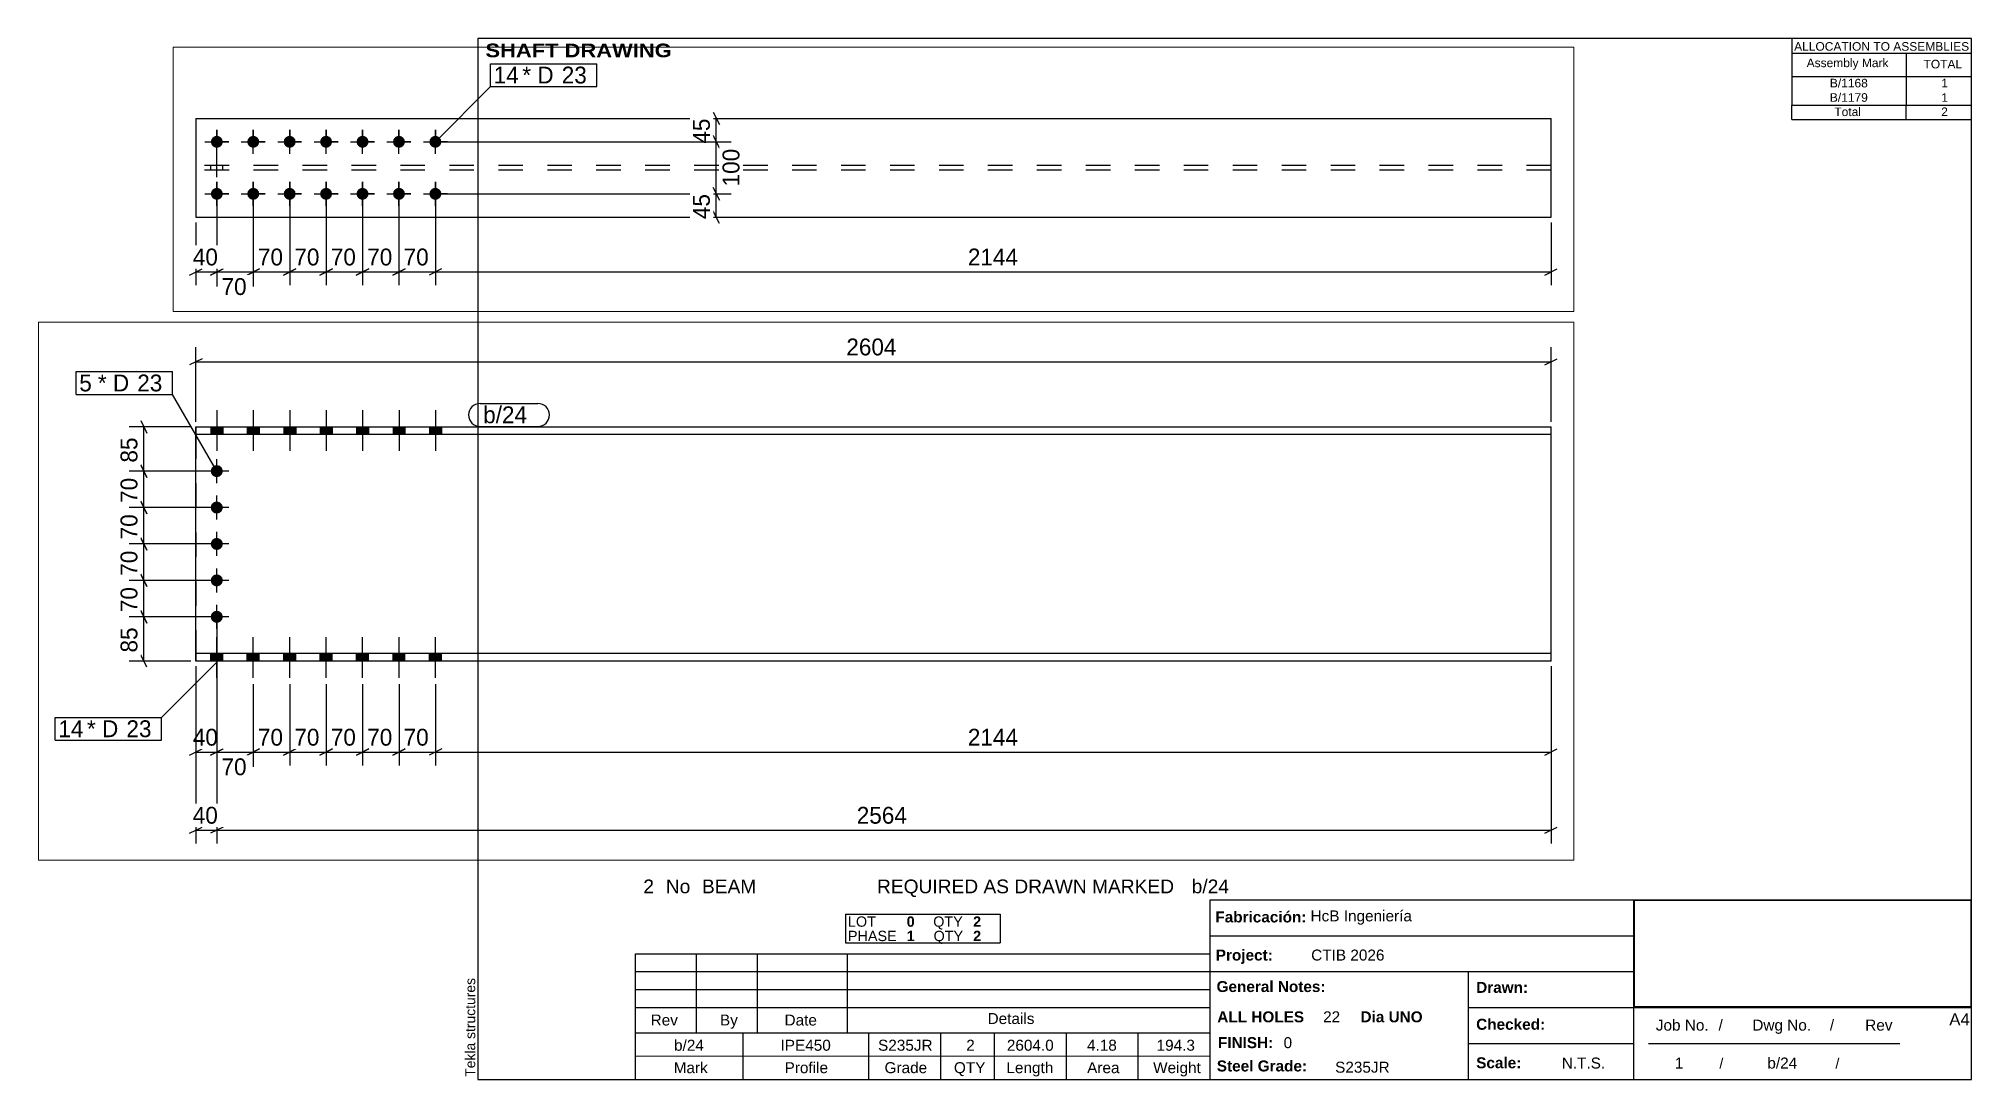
# Paper-space layout 'Layout1' of a CAD drawing. Header units: millimetres. Extents: x -79 to 292, y 5 to 205.
# The model-space entities are those that its viewports show. They can reach past a viewport. Long polylines and large blocks are cut down to what shows.
import ezdxf

# ---------------------------------------------------------------- set-up
doc = ezdxf.new("R2010")
doc.units = ezdxf.units.MM
doc.linetypes.add('DXK_LINE_DOT2', pattern=[3.9198, 1.9599, -1.9599])
doc.linetypes.add('DXK_LINE_DOT4', pattern=[0.9408, 0.4704, -0.4704])
doc.layers.add('Viewport layer', color=7, linetype='Continuous', plot=False)
doc.styles.add('Arial', font='ARIAL.TTF', dxfattribs={"height": 0.2})
doc.styles.add('Arial Black', font='ARIBLK.TTF', dxfattribs={"height": 0.2})
doc.styles.add('Arial Bold', font='ARIALBD.TTF', dxfattribs={"height": 0.2})
doc.styles.add('Comic Sans MS', font='COMIC.TTF', dxfattribs={"height": 0.2})

msp = doc.modelspace()

# ---------------------------------------------------------------- hatches: boundary and pattern name
at = {"linetype": 'Continuous'}
for points in [[(8046, 832.6), (8023, 832.6), (8023, 818), (8046, 818)], [(8046, 832.6), (8023, 832.6), (8023, 818), (8046, 818)], [(8116, 832.6), (8093, 832.6), (8093, 818), (8116, 818)], [(8116, 832.6), (8093, 832.6), (8093, 818), (8116, 818)], [(8186, 832.6), (8163, 832.6), (8163, 818), (8186, 818)], [(8186, 832.6), (8163, 832.6), (8163, 818), (8186, 818)], [(8256, 832.6), (8233, 832.6), (8233, 818), (8256, 818)], [(8256, 832.6), (8233, 832.6), (8233, 818), (8256, 818)], [(8326, 832.6), (8303, 832.6), (8303, 818), (8326, 818)], [(8326, 832.6), (8303, 832.6), (8303, 818), (8326, 818)], [(8396, 832.6), (8373, 832.6), (8373, 818), (8396, 818)], [(8396, 832.6), (8373, 832.6), (8373, 818), (8396, 818)], [(8466, 832.6), (8443, 832.6), (8443, 818), (8466, 818)], [(8466, 832.6), (8443, 832.6), (8443, 818), (8466, 818)], [(8045.8, 747.6), (8045.5, 745.2), (8044.8, 742.9), (8043.6, 740.8), (8042, 739.1), (8040, 737.6), (8037.8, 736.7), (8035.5, 736.2), (8033.1, 736.2), (8030.7, 736.7), (8028.5, 737.6), (8026.6, 739.1), (8025, 740.8), (8023.8, 742.9), (8023, 745.2), (8022.8, 747.6), (8023, 750), (8023.8, 752.3), (8025, 754.4), (8026.6, 756.1), (8028.5, 757.6), (8030.7, 758.5), (8033.1, 759), (8035.5, 759), (8037.8, 758.5), (8040, 757.6), (8042, 756.1), (8043.6, 754.4), (8044.8, 752.3), (8045.5, 750)], [(8045.8, 677.6), (8045.5, 675.2), (8044.8, 672.9), (8043.6, 670.8), (8042, 669.1), (8040, 667.6), (8037.8, 666.7), (8035.5, 666.2), (8033.1, 666.2), (8030.7, 666.7), (8028.5, 667.6), (8026.6, 669.1), (8025, 670.8), (8023.8, 672.9), (8023, 675.2), (8022.8, 677.6), (8023, 680), (8023.8, 682.3), (8025, 684.4), (8026.6, 686.1), (8028.5, 687.6), (8030.7, 688.5), (8033.1, 689), (8035.5, 689), (8037.8, 688.5), (8040, 687.6), (8042, 686.1), (8043.6, 684.4), (8044.8, 682.3), (8045.5, 680)], [(8045.8, 607.6), (8045.5, 605.2), (8044.8, 602.9), (8043.6, 600.8), (8042, 599.1), (8040, 597.6), (8037.8, 596.7), (8035.5, 596.2), (8033.1, 596.2), (8030.7, 596.7), (8028.5, 597.6), (8026.6, 599.1), (8025, 600.8), (8023.8, 602.9), (8023, 605.2), (8022.8, 607.6), (8023, 610), (8023.8, 612.3), (8025, 614.4), (8026.6, 616.1), (8028.5, 617.6), (8030.7, 618.5), (8033.1, 619), (8035.5, 619), (8037.8, 618.5), (8040, 617.6), (8042, 616.1), (8043.6, 614.4), (8044.8, 612.3), (8045.5, 610)], [(8045.8, 537.6), (8045.5, 535.2), (8044.8, 532.9), (8043.6, 530.8), (8042, 529.1), (8040, 527.6), (8037.8, 526.7), (8035.5, 526.2), (8033.1, 526.2), (8030.7, 526.7), (8028.5, 527.6), (8026.6, 529.1), (8025, 530.8), (8023.8, 532.9), (8023, 535.2), (8022.8, 537.6), (8023, 540), (8023.8, 542.3), (8025, 544.4), (8026.6, 546.1), (8028.5, 547.6), (8030.7, 548.5), (8033.1, 549), (8035.5, 549), (8037.8, 548.5), (8040, 547.6), (8042, 546.1), (8043.6, 544.4), (8044.8, 542.3), (8045.5, 540)], [(8045.8, 467.6), (8045.5, 465.2), (8044.8, 462.9), (8043.6, 460.8), (8042, 459.1), (8040, 457.6), (8037.8, 456.7), (8035.5, 456.2), (8033.1, 456.2), (8030.7, 456.7), (8028.5, 457.6), (8026.6, 459.1), (8025, 460.8), (8023.8, 462.9), (8023, 465.2), (8022.8, 467.6), (8023, 470), (8023.8, 472.3), (8025, 474.4), (8026.6, 476.1), (8028.5, 477.6), (8030.7, 478.5), (8033.1, 479), (8035.5, 479), (8037.8, 478.5), (8040, 477.6), (8042, 476.1), (8043.6, 474.4), (8044.8, 472.3), (8045.5, 470)], [(8046, 397.2), (8023, 397.2), (8023, 382.6), (8046, 382.6)], [(8046, 397.2), (8023, 397.2), (8023, 382.6), (8046, 382.6)], [(8116, 397.2), (8093, 397.2), (8093, 382.6), (8116, 382.6)], [(8116, 397.2), (8093, 397.2), (8093, 382.6), (8116, 382.6)], [(8186, 397.2), (8163, 397.2), (8163, 382.6), (8186, 382.6)], [(8186, 397.2), (8163, 397.2), (8163, 382.6), (8186, 382.6)], [(8256, 397.2), (8233, 397.2), (8233, 382.6), (8256, 382.6)], [(8256, 397.2), (8233, 397.2), (8233, 382.6), (8256, 382.6)], [(8326, 397.2), (8303, 397.2), (8303, 382.6), (8326, 382.6)], [(8326, 397.2), (8303, 397.2), (8303, 382.6), (8326, 382.6)], [(8396, 397.2), (8373, 397.2), (8373, 382.6), (8396, 382.6)], [(8396, 397.2), (8373, 397.2), (8373, 382.6), (8396, 382.6)], [(8466, 397.2), (8443, 397.2), (8443, 382.6), (8466, 382.6)], [(8466, 397.2), (8443, 397.2), (8443, 382.6), (8466, 382.6)], [(84.2, 337.9, -1), (84.2, 314.9, -1)], [(154.2, 337.9, -1), (154.2, 314.9, -1)], [(224.2, 337.9, -1), (224.2, 314.9, -1)], [(294.2, 337.9, -1), (294.2, 314.9, -1)], [(364.2, 337.9, -1), (364.2, 314.9, -1)], [(434.2, 337.9, -1), (434.2, 314.9, -1)], [(504.2, 337.9, -1), (504.2, 314.9, -1)], [(84.2, 237.9, -1), (84.2, 214.9, -1)], [(154.2, 237.9, -1), (154.2, 214.9, -1)], [(224.2, 237.9, -1), (224.2, 214.9, -1)], [(294.2, 237.9, -1), (294.2, 214.9, -1)], [(364.2, 237.9, -1), (364.2, 214.9, -1)], [(434.2, 237.9, -1), (434.2, 214.9, -1)], [(504.2, 237.9, -1), (504.2, 214.9, -1)]]:
    msp.add_hatch(color=3, dxfattribs=at).paths.add_polyline_path(points)

# ---------------------------------------------------------------- linework, layer by layer
at = {"color": 8, "linetype": 'Continuous'}
for p, q in [((7994.2, 842.6), (7994.2, 986)), ((10598.2, 842.6), (10598.2, 986)), ((8006.2, 963.6), (7982.2, 951.6)), ((7994.2, 957.6), (10598.2, 957.6)), ((10586.2, 951.6), (10610.2, 963.6)), ((7984.2, 832.6), (7865.8, 832.6)), ((7888.2, 844.6), (7900.2, 820.6)), ((7894.2, 747.6), (7894.2, 832.6)), ((8024.3, 747.6), (7865.8, 747.6)), ((7900.2, 735.6), (7888.2, 759.6)), ((8024.3, 677.6), (7865.8, 677.6)), ((7900.2, 665.6), (7888.2, 689.6)), ((8024.3, 607.6), (7865.8, 607.6)), ((7900.2, 595.6), (7888.2, 619.6)), ((8024.3, 537.6), (7865.8, 537.6)), ((7900.2, 525.6), (7888.2, 549.6)), ((8024.3, 467.6), (7865.8, 467.6)), ((7900.2, 455.6), (7888.2, 479.6)), ((514.2, 371.4), (1069.6, 371.4)), ((1038, 383.4), (1050, 359.4)), ((1044, 326.4), (1044, 371.4)), ((7984.2, 382.6), (7865.8, 382.6)), ((7900.2, 370.6), (7888.2, 394.6)), ((7994.2, 372.6), (7994.2, 182)), ((10598.2, 372.6), (10598.2, 182)), ((10598.2, 372.6), (10598.2, 32)), ((1050, 314.4), (1038, 338.4)), ((8034.5, 337.9), (8034.5, 182)), ((8104.5, 337.9), (8104.5, 182)), ((8174.5, 337.9), (8174.5, 182)), ((8244.5, 337.9), (8244.5, 182)), ((8314.5, 337.9), (8314.5, 182)), ((8384.5, 337.9), (8384.5, 182)), ((8454.5, 337.9), (8454.5, 182)), ((8454.5, 337.9), (8454.5, 182)), ((514.2, 326.4), (1069.6, 326.4)), ((514.2, 226.4), (1072.4, 226.4)), ((1050, 214.4), (1038, 238.4)), ((84.2, 216.4), (84.2, 48)), ((154.2, 216.4), (154.2, 50.8)), ((224.2, 216.4), (224.2, 50.8)), ((294.2, 216.4), (294.2, 50.8)), ((364.2, 216.4), (364.2, 50.8)), ((434.2, 216.4), (434.2, 50.8)), ((504.2, 216.4), (504.2, 50.8)), ((504.2, 216.4), (504.2, 50.8)), ((1050, 169.4), (1038, 193.4)), ((7982.2, 201.6), (8006.2, 213.6)), ((7994.2, 207.6), (8034.5, 207.6)), ((8046.5, 213.6), (8022.5, 201.6)), ((8092.5, 201.6), (8116.5, 213.6)), ((8104.5, 207.6), (8174.5, 207.6)), ((8186.5, 213.6), (8162.5, 201.6)), ((8232.5, 201.6), (8256.5, 213.6)), ((8302.5, 201.6), (8326.5, 213.6)), ((8372.5, 201.6), (8396.5, 213.6)), ((8384.5, 207.6), (8454.5, 207.6)), ((8466.5, 213.6), (8442.5, 201.6)), ((8466.5, 213.6), (8442.5, 201.6)), ((8454.5, 207.6), (10598.2, 207.6)), ((10586.2, 201.6), (10610.2, 213.6)), ((44, 171.4), (44, 50.8)), ((514.2, 181.4), (1069.6, 181.4)), ((2648, 171.4), (2648, 50.8)), ((32, 70.4), (56, 82.4)), ((72.2, 70.4), (96.2, 82.4)), ((142.2, 70.4), (166.2, 82.4)), ((212.2, 70.4), (236.2, 82.4)), ((282.2, 70.4), (306.2, 82.4)), ((352.2, 70.4), (376.2, 82.4)), ((422.2, 70.4), (446.2, 82.4)), ((434.2, 76.4), (504.2, 76.4)), ((516.2, 82.4), (492.2, 70.4)), ((516.2, 82.4), (492.2, 70.4)), ((504.2, 76.4), (2648, 76.4)), ((2636, 70.4), (2660, 82.4)), ((7982.2, 51.6), (8006.2, 63.6)), ((7994.2, 57.6), (8034.3, 57.6)), ((8046.3, 63.6), (8022.3, 51.6)), ((8046.3, 63.6), (8022.3, 51.6)), ((8034.3, 57.6), (10598.2, 57.6)), ((10586.2, 51.6), (10610.2, 63.6))]:
    msp.add_line(p, q, dxfattribs=at)
at = {"color": 3, "linetype": 'Continuous'}
for p, q in [((8034.5, 864.8), (8034.5, 786.6)), ((8034.5, 864.8), (8034.5, 786.6)), ((8104.5, 864.8), (8104.5, 786.6)), ((8104.5, 864.8), (8104.5, 786.6)), ((8174.5, 864.8), (8174.5, 786.6)), ((8174.5, 864.8), (8174.5, 786.6)), ((8244.5, 864.8), (8244.5, 786.6)), ((8244.5, 864.8), (8244.5, 786.6)), ((8314.5, 864.8), (8314.5, 786.6)), ((8314.5, 864.8), (8314.5, 786.6)), ((8384.5, 864.8), (8384.5, 786.6)), ((8384.5, 864.8), (8384.5, 786.6)), ((8454.5, 864.8), (8454.5, 786.6)), ((8454.5, 864.8), (8454.5, 786.6)), ((8023, 832.6), (8023, 818)), ((8023, 832.6), (8023, 818)), ((8046, 832.6), (8046, 818)), ((8046, 832.6), (8046, 818)), ((8093, 832.6), (8093, 818)), ((8093, 832.6), (8093, 818)), ((8116, 832.6), (8116, 818)), ((8116, 832.6), (8116, 818)), ((8163, 832.6), (8163, 818)), ((8163, 832.6), (8163, 818)), ((8186, 832.6), (8186, 818)), ((8186, 832.6), (8186, 818)), ((8233, 832.6), (8233, 818)), ((8233, 832.6), (8233, 818)), ((8256, 832.6), (8256, 818)), ((8256, 832.6), (8256, 818)), ((8303, 832.6), (8303, 818)), ((8303, 832.6), (8303, 818)), ((8326, 832.6), (8326, 818)), ((8326, 832.6), (8326, 818)), ((8373, 832.6), (8373, 818)), ((8373, 832.6), (8373, 818)), ((8396, 832.6), (8396, 818)), ((8396, 832.6), (8396, 818)), ((8443, 832.6), (8443, 818)), ((8443, 832.6), (8443, 818)), ((8466, 832.6), (8466, 818)), ((8466, 832.6), (8466, 818)), ((8057.3, 747.6), (8011.3, 747.6)), ((8034.3, 724.6), (8034.3, 770.6)), ((8057.3, 677.6), (8011.3, 677.6)), ((8034.3, 654.6), (8034.3, 700.6)), ((8057.3, 607.6), (8011.3, 607.6)), ((8034.3, 584.6), (8034.3, 630.6)), ((8034.3, 514.6), (8034.3, 560.6)), ((8057.3, 537.6), (8011.3, 537.6)), ((8034.3, 444.6), (8034.3, 490.6)), ((8057.3, 467.6), (8011.3, 467.6)), ((8034.5, 350.4), (8034.5, 428.6)), ((8034.5, 350.4), (8034.5, 428.6)), ((8104.5, 350.4), (8104.5, 428.6)), ((8104.5, 350.4), (8104.5, 428.6)), ((8174.5, 350.4), (8174.5, 428.6)), ((8174.5, 350.4), (8174.5, 428.6)), ((8244.5, 350.4), (8244.5, 428.6)), ((8244.5, 350.4), (8244.5, 428.6)), ((8314.5, 350.4), (8314.5, 428.6)), ((8314.5, 350.4), (8314.5, 428.6)), ((8384.5, 350.4), (8384.5, 428.6)), ((8384.5, 350.4), (8384.5, 428.6)), ((8454.5, 350.4), (8454.5, 428.6)), ((8454.5, 350.4), (8454.5, 428.6)), ((8023, 382.6), (8023, 397.2)), ((8023, 382.6), (8023, 397.2)), ((8046, 382.6), (8046, 397.2)), ((8046, 382.6), (8046, 397.2)), ((8093, 382.6), (8093, 397.2)), ((8093, 382.6), (8093, 397.2)), ((8116, 382.6), (8116, 397.2)), ((8116, 382.6), (8116, 397.2)), ((8163, 382.6), (8163, 397.2)), ((8163, 382.6), (8163, 397.2)), ((8186, 382.6), (8186, 397.2)), ((8186, 382.6), (8186, 397.2)), ((8233, 382.6), (8233, 397.2)), ((8233, 382.6), (8233, 397.2)), ((8256, 382.6), (8256, 397.2)), ((8256, 382.6), (8256, 397.2)), ((8303, 382.6), (8303, 397.2)), ((8303, 382.6), (8303, 397.2)), ((8326, 382.6), (8326, 397.2)), ((8326, 382.6), (8326, 397.2)), ((8373, 382.6), (8373, 397.2)), ((8373, 382.6), (8373, 397.2)), ((8396, 382.6), (8396, 397.2)), ((8396, 382.6), (8396, 397.2)), ((8443, 382.6), (8443, 397.2)), ((8443, 382.6), (8443, 397.2)), ((8466, 382.6), (8466, 397.2)), ((8466, 382.6), (8466, 397.2)), ((84.2, 303.4), (84.2, 349.4)), ((84.2, 349.4), (84.2, 334.1)), ((154.2, 303.4), (154.2, 349.4)), ((154.2, 349.4), (154.2, 334.1)), ((224.2, 303.4), (224.2, 349.4)), ((224.2, 349.4), (224.2, 334.1)), ((294.2, 303.4), (294.2, 349.4)), ((294.2, 349.4), (294.2, 334.1)), ((364.2, 303.4), (364.2, 349.4)), ((364.2, 349.4), (364.2, 334.1)), ((434.2, 303.4), (434.2, 349.4)), ((434.2, 349.4), (434.2, 334.1)), ((504.2, 303.4), (504.2, 349.4)), ((504.2, 349.4), (504.2, 334.1)), ((61.2, 326.4), (107.2, 326.4)), ((61.2, 326.4), (76.6, 326.4)), ((84.2, 303.4), (84.2, 318.7)), ((107.2, 326.4), (91.9, 326.4)), ((131.2, 326.4), (177.2, 326.4)), ((131.2, 326.4), (146.6, 326.4)), ((154.2, 303.4), (154.2, 318.7)), ((177.2, 326.4), (161.9, 326.4)), ((201.2, 326.4), (247.2, 326.4)), ((201.2, 326.4), (216.6, 326.4)), ((224.2, 303.4), (224.2, 318.7)), ((247.2, 326.4), (231.9, 326.4)), ((271.2, 326.4), (317.2, 326.4)), ((271.2, 326.4), (286.6, 326.4)), ((294.2, 303.4), (294.2, 318.7)), ((317.2, 326.4), (301.9, 326.4)), ((341.2, 326.4), (387.2, 326.4)), ((341.2, 326.4), (356.6, 326.4)), ((364.2, 303.4), (364.2, 318.7)), ((387.2, 326.4), (371.9, 326.4)), ((411.2, 326.4), (457.2, 326.4)), ((411.2, 326.4), (426.6, 326.4)), ((434.2, 303.4), (434.2, 318.7)), ((457.2, 326.4), (441.9, 326.4)), ((481.2, 326.4), (527.2, 326.4)), ((481.2, 326.4), (496.6, 326.4)), ((504.2, 303.4), (504.2, 318.7)), ((527.2, 326.4), (511.9, 326.4)), ((61.2, 226.4), (107.2, 226.4)), ((61.2, 226.4), (76.6, 226.4)), ((84.2, 203.4), (84.2, 249.4)), ((84.2, 249.4), (84.2, 234.1)), ((107.2, 226.4), (91.9, 226.4)), ((131.2, 226.4), (177.2, 226.4)), ((131.2, 226.4), (146.6, 226.4)), ((154.2, 203.4), (154.2, 249.4)), ((154.2, 249.4), (154.2, 234.1)), ((177.2, 226.4), (161.9, 226.4)), ((201.2, 226.4), (247.2, 226.4)), ((201.2, 226.4), (216.6, 226.4)), ((224.2, 203.4), (224.2, 249.4)), ((224.2, 249.4), (224.2, 234.1)), ((247.2, 226.4), (231.9, 226.4)), ((271.2, 226.4), (317.2, 226.4)), ((271.2, 226.4), (286.6, 226.4)), ((294.2, 203.4), (294.2, 249.4)), ((294.2, 249.4), (294.2, 234.1)), ((317.2, 226.4), (301.9, 226.4)), ((341.2, 226.4), (387.2, 226.4)), ((341.2, 226.4), (356.6, 226.4)), ((364.2, 203.4), (364.2, 249.4)), ((364.2, 249.4), (364.2, 234.1)), ((387.2, 226.4), (371.9, 226.4)), ((411.2, 226.4), (457.2, 226.4)), ((411.2, 226.4), (426.6, 226.4)), ((434.2, 203.4), (434.2, 249.4)), ((434.2, 249.4), (434.2, 234.1)), ((457.2, 226.4), (441.9, 226.4)), ((481.2, 226.4), (527.2, 226.4)), ((481.2, 226.4), (496.6, 226.4)), ((504.2, 203.4), (504.2, 249.4)), ((504.2, 249.4), (504.2, 234.1)), ((527.2, 226.4), (511.9, 226.4)), ((84.2, 203.4), (84.2, 218.7)), ((154.2, 203.4), (154.2, 218.7)), ((224.2, 203.4), (224.2, 218.7)), ((294.2, 203.4), (294.2, 218.7)), ((364.2, 203.4), (364.2, 218.7)), ((434.2, 203.4), (434.2, 218.7)), ((504.2, 203.4), (504.2, 218.7))]:
    msp.add_line(p, q, dxfattribs=at)
at = {"color": 7, "linetype": 'Continuous'}
for p, q in [((7994.2, 818), (7994.2, 832.6)), ((7994.2, 832.6), (10598.2, 832.6)), ((10598.2, 818), (7994.2, 818)), ((7994.3, 397.2), (7994.3, 818)), ((10598.2, 382.6), (10598.2, 832.6)), ((44.1, 371.4), (44, 181.4)), ((44.1, 371.4), (2648, 371.4)), ((2648, 181.4), (2648, 371.4)), ((7994.2, 382.6), (7994.2, 397.2)), ((10598.2, 397.2), (7994.2, 397.2)), ((10598.2, 382.6), (7994.2, 382.6)), ((44, 181.4), (2648, 181.4))]:
    msp.add_line(p, q, dxfattribs=at)
at = {"color": 7, "linetype": 'DXK_LINE_DOT4'}
for p, q in [((7994.2, 832.6), (7994.3, 832.6)), ((7994.3, 818), (7994.2, 818)), ((7994.3, 832.6), (7994.3, 818)), ((7994.3, 818), (7994.3, 818)), ((7994.3, 818), (7994.3, 397.2)), ((7994.2, 397.2), (7994.3, 397.2)), ((7994.3, 382.6), (7994.2, 382.6)), ((7994.3, 397.2), (7994.3, 397.2)), ((7994.3, 397.2), (7994.3, 382.6)), ((2648, 281.1), (44, 281.1)), ((2648, 271.7), (44, 271.7))]:
    msp.add_line(p, q, dxfattribs=at)
at = {"color": 3, "linetype": 'DXK_LINE_DOT2'}
for p, q in [((84, 258.5), (84.1, 321.7)), ((84, 258.5), (84.1, 321.7)), ((84, 258.5), (84.1, 321.7)), ((84, 258.5), (84.1, 321.7)), ((84, 258.5), (84.1, 321.7)), ((72.5, 271.7), (72.5, 281.1)), ((72.5, 271.7), (72.5, 281.1)), ((72.5, 271.7), (72.5, 281.1)), ((72.5, 271.7), (72.5, 281.1)), ((72.5, 271.7), (72.5, 281.1)), ((95.5, 271.7), (95.5, 281.1)), ((95.5, 271.7), (95.5, 281.1)), ((95.5, 271.7), (95.5, 281.1)), ((95.5, 271.7), (95.5, 281.1)), ((95.5, 271.7), (95.5, 281.1))]:
    msp.add_line(p, q, dxfattribs=at)

# ---------------------------------------------------------------- wipeouts: each hides what was drawn before it
at = {"color": 0}
for points in [[(7796.2, 900.8), (7796.2, 932.8), (7770.1, 932.8), (7770.1, 900.8)], [(661.6, 438.5), (661.6, 470.5), (616.3, 470.5), (616.3, 438.5)], [(7775.3, 236.3), (7775.3, 268.3), (7730, 268.3), (7730, 236.3)]]:
    msp.add_wipeout(points, dxfattribs=at)

# ---------------------------------------------------------------- next in the draw order: wipeouts: each hides what was drawn before it
for points in [[(9354.8, 963.6), (9354.8, 1008.4), (9237.7, 1008.4), (9237.7, 963.6)], [(7796.2, 900.8), (7796.2, 932.8), (7770.1, 932.8), (7770.1, 900.8)], [(8645.5, 839.6), (8645.5, 871.6), (8546.2, 871.6), (8546.2, 839.6)], [(7888.2, 822.6), (7843.4, 822.6), (7843.4, 757.6), (7888.2, 757.6)], [(661.6, 438.5), (661.6, 470.5), (616.3, 470.5), (616.3, 438.5)], [(1038, 381.4), (993.2, 381.4), (993.2, 316.4), (1038, 316.4)], [(7775.3, 236.3), (7775.3, 268.3), (7730, 268.3), (7730, 236.3)], [(8046.8, 213.6), (8046.8, 258.4), (7981.9, 258.4), (7981.9, 213.6)], [(8171.9, 213.6), (8171.9, 258.4), (8107, 258.4), (8107, 213.6)], [(8451.9, 213.6), (8451.9, 258.4), (8387, 258.4), (8387, 213.6)], [(9581.4, 213.6), (9581.4, 258.4), (9471.2, 258.4), (9471.2, 213.6)], [(501.7, 82.4), (501.7, 127.2), (436.8, 127.2), (436.8, 82.4)], [(1631.2, 82.4), (1631.2, 127.2), (1521, 127.2), (1521, 82.4)], [(9374.8, 63.6), (9374.8, 108.4), (9257.7, 108.4), (9257.7, 63.6)]]:
    msp.add_wipeout(points, dxfattribs=at)

# ---------------------------------------------------------------- next in the draw order: linework, layer by layer
at = {"color": 7, "linetype": 'Continuous'}
for p, q in [((7764.1, 894.8), (7764.1, 938.8)), ((610.3, 432.5), (610.3, 476.5)), ((504.2, 326.4), (610.3, 432.5)), ((7724, 230.3), (7724, 274.3))]:
    msp.add_line(p, q, dxfattribs=at)
at = {"color": 8, "linetype": 'Continuous'}
for p, q in [((8024.3, 747.6), (7865.8, 747.6)), ((7888.2, 759.6), (7900.2, 735.6)), ((7894.2, 677.6), (7894.2, 747.6)), ((7994.2, 372.6), (7994.2, 32)), ((1038, 338.4), (1050, 314.4)), ((8034.5, 337.9), (8034.5, 179.2)), ((8104.5, 337.9), (8104.5, 179.2)), ((8174.5, 337.9), (8174.5, 182)), ((8384.5, 337.9), (8384.5, 182)), ((514.2, 326.4), (1072.4, 326.4)), ((1044, 226.4), (1044, 326.4)), ((434.2, 216.4), (434.2, 50.8)), ((8022.5, 201.6), (8046.5, 213.6)), ((8034.5, 207.6), (8104.5, 207.6)), ((8116.5, 213.6), (8092.5, 201.6)), ((8162.5, 201.6), (8186.5, 213.6)), ((8314.5, 207.6), (8384.5, 207.6)), ((8396.5, 213.6), (8372.5, 201.6)), ((364.2, 76.4), (434.2, 76.4)), ((446.2, 82.4), (422.2, 70.4))]:
    msp.add_line(p, q, dxfattribs=at)

# ---------------------------------------------------------------- next in the draw order: texts
at = {"color": 3, "style": 'Comic Sans MS'}
for s, p in [('2604', (9244.1, 970)), ('40', (7988.3, 220)), ('70', (8113.4, 220)), ('70', (8393.4, 220)), ('2144', (9477.6, 220)), ('70', (443.2, 88.8)), ('2144', (1527.4, 88.8)), ('2564', (9264.1, 70))]:
    msp.add_text(s, height=32.38, dxfattribs=at).set_placement(p)
for s, p in [('85', (7881.8, 764)), ('45', (1031.6, 322.8))]:
    msp.add_text(s, height=32.38, rotation=90.0002, dxfattribs=at).set_placement(p)

# ---------------------------------------------------------------- next in the draw order: wipeouts: each hides what was drawn before it
at = {"color": 0}
for points in [[(7871.9, 900.8), (7871.9, 932.8), (7805.8, 932.8), (7805.8, 900.8)], [(8645.5, 839.6), (8645.5, 871.6), (8546.2, 871.6), (8546.2, 839.6)], [(737.4, 438.5), (737.4, 470.5), (671.2, 470.5), (671.2, 438.5)], [(7851.1, 236.3), (7851.1, 268.3), (7784.9, 268.3), (7784.9, 236.3)]]:
    msp.add_wipeout(points, dxfattribs=at)

# ---------------------------------------------------------------- next in the draw order: linework, layer by layer
at = {"color": 7, "linetype": 'Continuous'}
for p, q in [((8540.2, 877.6), (8651.5, 877.6)), ((8540.2, 833.6), (8651.5, 833.6))]:
    msp.add_line(p, q, dxfattribs=at)
for centre, start, end in [((8540.2, 855.6), 90, 270), ((8651.5, 855.6), 270, 90)]:
    msp.add_arc(centre, 22, start, end, dxfattribs=at)

# ---------------------------------------------------------------- next in the draw order: texts
at = {"color": 3, "style": 'Comic Sans MS'}
msp.add_text('b/24', height=32.38, dxfattribs=at).set_placement((8546.2, 839.6))

# ---------------------------------------------------------------- next in the draw order: wipeouts: each hides what was drawn before it
at = {"color": 0}
for points in [[(7871.9, 900.8), (7871.9, 932.8), (7805.8, 932.8), (7805.8, 900.8)], [(7888.2, 745.1), (7843.4, 745.1), (7843.4, 680.1), (7888.2, 680.1)], [(737.4, 438.5), (737.4, 470.5), (671.2, 470.5), (671.2, 438.5)], [(1094.8, 318.5), (1050, 318.5), (1050, 234.3), (1094.8, 234.3)], [(7851.1, 236.3), (7851.1, 268.3), (7784.9, 268.3), (7784.9, 236.3)], [(8381.9, 213.6), (8381.9, 258.4), (8317, 258.4), (8317, 213.6)], [(8101.9, 156.8), (8101.9, 201.6), (8037, 201.6), (8037, 156.8)], [(431.7, 82.4), (431.7, 127.2), (366.8, 127.2), (366.8, 82.4)]]:
    msp.add_wipeout(points, dxfattribs=at)

# ---------------------------------------------------------------- next in the draw order: linework, layer by layer
at = {"color": 8, "linetype": 'Continuous'}
for p, q in [((8024.3, 677.6), (7865.8, 677.6)), ((7888.2, 689.6), (7900.2, 665.6)), ((7894.2, 607.6), (7894.2, 677.6)), ((8034.3, 457.6), (8034.3, 32)), ((8034.3, 457.6), (8034.3, 32)), ((8314.5, 337.9), (8314.5, 182)), ((514.2, 226.4), (1069.6, 226.4)), ((1038, 238.4), (1050, 214.4)), ((1044, 181.4), (1044, 226.4)), ((364.2, 216.4), (364.2, 50.8)), ((8244.5, 207.6), (8314.5, 207.6)), ((8326.5, 213.6), (8302.5, 201.6)), ((294.2, 76.4), (364.2, 76.4)), ((376.2, 82.4), (352.2, 70.4))]:
    msp.add_line(p, q, dxfattribs=at)

# ---------------------------------------------------------------- next in the draw order: texts
at = {"color": 3, "style": 'Comic Sans MS'}
for s, height, p in [('5', 32.4, (7770.1, 900.8)), ('14', 32.38, (616.3, 438.5)), ('14', 32.38, (7730, 236.3)), ('70', 32.38, (8323.4, 220)), ('70', 32.38, (8043.4, 163.2)), ('70', 32.38, (373.2, 88.8))]:
    msp.add_text(s, height=height, dxfattribs=at).set_placement(p)
for s, p in [('70', (7881.8, 686.5)), ('100', (1088.4, 240.7))]:
    msp.add_text(s, height=32.38, rotation=90.0002, dxfattribs=at).set_placement(p)

# ---------------------------------------------------------------- next in the draw order: wipeouts: each hides what was drawn before it
at = {"color": 0}
for points in [[(7933.7, 900.8), (7933.7, 932.8), (7881.5, 932.8), (7881.5, 900.8)], [(799.1, 438.5), (799.1, 470.5), (747, 470.5), (747, 438.5)], [(7912.8, 236.3), (7912.8, 268.3), (7860.7, 268.3), (7860.7, 236.3)]]:
    msp.add_wipeout(points, dxfattribs=at)

# ---------------------------------------------------------------- next in the draw order: wipeouts: each hides what was drawn before it
for points in [[(7933.7, 900.8), (7933.7, 932.8), (7881.5, 932.8), (7881.5, 900.8)], [(7888.2, 675.1), (7843.4, 675.1), (7843.4, 610.1), (7888.2, 610.1)], [(799.1, 438.5), (799.1, 470.5), (747, 470.5), (747, 438.5)], [(7912.8, 236.3), (7912.8, 268.3), (7860.7, 268.3), (7860.7, 236.3)], [(1038, 236.4), (993.2, 236.4), (993.2, 171.4), (1038, 171.4)], [(8311.9, 213.6), (8311.9, 258.4), (8247, 258.4), (8247, 213.6)], [(361.7, 82.4), (361.7, 127.2), (296.8, 127.2), (296.8, 82.4)], [(8046.7, 63.6), (8046.7, 108.4), (7981.8, 108.4), (7981.8, 63.6)]]:
    msp.add_wipeout(points, dxfattribs=at)

# ---------------------------------------------------------------- next in the draw order: linework, layer by layer
at = {"color": 7, "linetype": 'Continuous'}
for p, q in [((7764.1, 938.8), (7949.3, 938.8)), ((7949.3, 894.8), (7949.3, 938.8)), ((7764.1, 894.8), (7949.3, 894.8)), ((8034.3, 747.6), (7949.3, 894.8)), ((610.3, 476.5), (814.7, 476.5)), ((814.7, 432.5), (814.7, 476.5)), ((610.3, 432.5), (814.7, 432.5)), ((8034.5, 380.4), (7928.4, 274.3)), ((7724, 274.3), (7928.4, 274.3)), ((7928.4, 230.3), (7928.4, 274.3)), ((7724, 230.3), (7928.4, 230.3))]:
    msp.add_line(p, q, dxfattribs=at)
at = {"color": 8, "linetype": 'Continuous'}
for p, q in [((8024.3, 607.6), (7865.8, 607.6)), ((7888.2, 619.6), (7900.2, 595.6)), ((7894.2, 537.6), (7894.2, 607.6)), ((8244.5, 337.9), (8244.5, 182)), ((294.2, 216.4), (294.2, 50.8)), ((8174.5, 207.6), (8244.5, 207.6)), ((8256.5, 213.6), (8232.5, 201.6)), ((224.2, 76.4), (294.2, 76.4)), ((306.2, 82.4), (282.2, 70.4))]:
    msp.add_line(p, q, dxfattribs=at)

# ---------------------------------------------------------------- next in the draw order: texts
at = {"color": 3, "style": 'Comic Sans MS'}
for s, p in [('* D', (7805.8, 900.8)), ('23', (7881.5, 900.8)), ('* D', (671.2, 438.5)), ('23', (747, 438.5)), ('* D', (7784.9, 236.3)), ('23', (7860.7, 236.3)), ('70', (8253.4, 220)), ('70', (303.2, 88.8)), ('40', (7988.2, 70))]:
    msp.add_text(s, height=32.38, dxfattribs=at).set_placement(p)
for s, p in [('70', (7881.8, 616.5)), ('45', (1031.6, 177.8))]:
    msp.add_text(s, height=32.38, rotation=90.0002, dxfattribs=at).set_placement(p)

# ---------------------------------------------------------------- next in the draw order: wipeouts: each hides what was drawn before it
at = {"color": 0}
for points in [[(7888.2, 605.1), (7843.4, 605.1), (7843.4, 540.1), (7888.2, 540.1)], [(8241.9, 213.6), (8241.9, 258.4), (8177, 258.4), (8177, 213.6)], [(291.7, 82.4), (291.7, 127.2), (226.8, 127.2), (226.8, 82.4)]]:
    msp.add_wipeout(points, dxfattribs=at)

# ---------------------------------------------------------------- next in the draw order: linework, layer by layer
at = {"color": 8, "linetype": 'Continuous'}
for p, q in [((8024.3, 537.6), (7865.8, 537.6)), ((7888.2, 549.6), (7900.2, 525.6)), ((7894.2, 467.6), (7894.2, 537.6)), ((224.2, 216.4), (224.2, 50.8)), ((154.2, 76.4), (224.2, 76.4)), ((236.2, 82.4), (212.2, 70.4))]:
    msp.add_line(p, q, dxfattribs=at)

# ---------------------------------------------------------------- next in the draw order: texts
at = {"color": 3, "style": 'Comic Sans MS'}
msp.add_text('70', height=32.38, rotation=90.0002, dxfattribs=at).set_placement((7881.8, 546.5))
for p in [(8183.4, 220), (233.2, 88.8)]:
    msp.add_text('70', height=32.38, dxfattribs=at).set_placement(p)

# ---------------------------------------------------------------- next in the draw order: wipeouts: each hides what was drawn before it
at = {"color": 0}
for points in [[(7888.2, 535.1), (7843.4, 535.1), (7843.4, 470.1), (7888.2, 470.1)], [(221.7, 82.4), (221.7, 127.2), (156.8, 127.2), (156.8, 82.4)]]:
    msp.add_wipeout(points, dxfattribs=at)

# ---------------------------------------------------------------- next in the draw order: linework, layer by layer
at = {"color": 8, "linetype": 'Continuous'}
for p, q in [((8024.3, 467.6), (7865.8, 467.6)), ((7888.2, 479.6), (7900.2, 455.6)), ((7894.2, 382.6), (7894.2, 467.6)), ((154.2, 216.4), (154.2, 48)), ((84.2, 76.4), (154.2, 76.4)), ((166.2, 82.4), (142.2, 70.4))]:
    msp.add_line(p, q, dxfattribs=at)

# ---------------------------------------------------------------- next in the draw order: texts
at = {"color": 3, "style": 'Comic Sans MS'}
msp.add_text('70', height=32.38, rotation=90.0002, dxfattribs=at).set_placement((7881.8, 476.5))
msp.add_text('70', height=32.38, dxfattribs=at).set_placement((163.2, 88.8))

# ---------------------------------------------------------------- next in the draw order: wipeouts: each hides what was drawn before it
at = {"color": 0}
for points in [[(7888.2, 457.6), (7843.4, 457.6), (7843.4, 392.6), (7888.2, 392.6)], [(151.7, 25.6), (151.7, 70.4), (86.8, 70.4), (86.8, 25.6)]]:
    msp.add_wipeout(points, dxfattribs=at)

# ---------------------------------------------------------------- next in the draw order: linework, layer by layer
at = {"color": 8, "linetype": 'Continuous'}
for p, q in [((84.2, 216.4), (84.2, 50.8)), ((44, 76.4), (84.2, 76.4)), ((96.2, 82.4), (72.2, 70.4))]:
    msp.add_line(p, q, dxfattribs=at)

# ---------------------------------------------------------------- next in the draw order: texts
at = {"color": 3, "style": 'Comic Sans MS'}
msp.add_text('85', height=32.38, rotation=90.0002, dxfattribs=at).set_placement((7881.8, 399))
msp.add_text('70', height=32.38, dxfattribs=at).set_placement((93.2, 32))

# ---------------------------------------------------------------- next in the draw order: wipeouts: each hides what was drawn before it
at = {"color": 0}
msp.add_wipeout([(96.6, 82.4), (96.6, 127.2), (31.7, 127.2), (31.7, 82.4)], dxfattribs=at)

# ---------------------------------------------------------------- next in the draw order: texts
at = {"color": 3, "style": 'Comic Sans MS'}
msp.add_text('40', height=32.38, dxfattribs=at).set_placement((38.1, 88.8))

psp = doc.layouts.get("Layout1")

# ---------------------------------------------------------------- linework, layer by layer
at = {"color": 5, "linetype": 'Continuous'}
for p, q in [((292, 205), (5, 205)), ((5, 205), (5, 5)), ((292, 5), (292, 205)), ((5, 5), (292, 5))]:
    psp.add_line(p, q, dxfattribs=at)
at = {"color": 7, "linetype": 'Continuous'}
for p, q in [((257.51, 205), (257.51, 197.75)), ((257.57, 202.24), (292, 202.24)), ((279.49, 202.24), (279.49, 197.75)), ((257.51, 197.75), (257.51, 195)), ((257.57, 197.75), (292, 197.75)), ((279.49, 197.75), (279.49, 195)), ((257.51, 195), (257.51, 192.24)), ((279.49, 195), (279.49, 192.24)), ((257.51, 189.47), (257.51, 192.23)), ((257.51, 189.47), (292, 189.47)), ((257.54, 192.23), (292, 192.23)), ((279.49, 189.47), (279.49, 192.23)), ((145.72, 5), (145.72, 39.5)), ((145.75, 39.5), (292, 39.5)), ((227.14, 5), (227.14, 39.5)), ((75.68, 36.74), (105.35, 36.74)), ((75.68, 36.74), (75.68, 33.98)), ((75.68, 33.98), (75.68, 31.22)), ((105.35, 36.74), (105.35, 33.98)), ((105.35, 33.98), (105.35, 31.22)), ((75.68, 31.22), (105.35, 31.22)), ((145.72, 32.6), (227.14, 32.6)), ((35.31, 13.97), (35.31, 29.15)), ((35.31, 29.15), (145.71, 29.15)), ((47.04, 13.97), (47.04, 29.15)), ((58.77, 13.97), (58.77, 29.15)), ((76.02, 13.97), (76.02, 29.15)), ((145.71, 13.97), (145.71, 29.15)), ((35.31, 25.7), (145.71, 25.7)), ((145.72, 25.7), (227.14, 25.7)), ((195.4, 5), (195.4, 25.7)), ((35.31, 22.25), (145.71, 22.25)), ((35.31, 18.8), (145.71, 18.8)), ((195.4, 18.8), (292, 18.8)), ((35.31, 13.96), (145.71, 13.97)), ((35.31, 9.49), (35.31, 13.96)), ((56.01, 9.49), (56.01, 13.97)), ((80.16, 9.49), (80.16, 13.97)), ((93.96, 9.49), (93.96, 13.97)), ((104.31, 9.49), (104.31, 13.97)), ((118.11, 9.49), (118.11, 13.97)), ((131.91, 9.49), (131.91, 13.97)), ((195.4, 11.9), (227.14, 11.9)), ((229.99, 11.92), (278.29, 11.92)), ((35.31, 9.48), (145.72, 9.49)), ((35.31, 5), (35.31, 9.48)), ((56.01, 5), (56.01, 9.48)), ((80.16, 5), (80.16, 9.48)), ((93.96, 5), (93.96, 9.48)), ((104.31, 5), (104.31, 9.48)), ((118.11, 5), (118.11, 9.48)), ((131.91, 5), (131.91, 9.48))]:
    psp.add_line(p, q, dxfattribs=at)
at = {"color": 2, "linetype": 'Continuous'}
for p, q in [((227.28, 39.46), (291.86, 39.46)), ((227.29, 19.02), (227.29, 39.46)), ((291.96, 19.03), (291.96, 39.47)), ((227.28, 19.03), (291.86, 19.03))]:
    psp.add_line(p, q, dxfattribs=at)

# ---------------------------------------------------------------- texts
at = {"color": 7}
for s, height, style, p in [('ALLOCATION TO ASSEMBLIES', 1.6475, 'Arial', (257.95, 202.68)), (' SHAFT DRAWING', 2.6342, 'Arial Black', (5.3, 201.42)), ('Assembly Mark', 1.6475, 'Arial', (260.35, 199.52)), ('TOTAL', 1.648, 'Arial', (282.81, 199.28)), ('2', 2.64, 'Arial', (36.8, 40.76)), ('No', 2.636, 'Arial', (41.13, 40.76)), ('BEAM', 2.636, 'Arial', (48.08, 40.76)), ('REQUIRED AS DRAWN MARKED', 2.636, 'Arial', (81.71, 40.76)), ('b/24', 2.636, 'Arial', (142.18, 40.76)), ('b/24', 2.109, 'Arial', (42.71, 10.5)), ('IPE450', 2.109, 'Arial', (63.17, 10.5)), ('S235JR', 2.109, 'Arial', (81.91, 10.5)), ('2', 2.11, 'Arial', (98.86, 10.5)), ('2604.0', 2.109, 'Arial', (106.66, 10.5)), ('4.18', 2.109, 'Arial', (122.06, 10.5)), ('194.3', 2.109, 'Arial', (135.43, 10.5)), ('FINISH:', 2.107, 'Arial Bold', (147.22, 11)), ('0', 2.11, 'Arial', (159.84, 11))]:
    psp.add_text(s, height=height, dxfattribs=dict(at, style=style)).set_placement(p)
at = {"color": 7, "linetype": 'Continuous'}
for s, height, style, p in [('B/1168', 1.648, 'Arial', (264.81, 195.63)), ('1', 1.65, 'Arial', (286.23, 195.63)), ('B/1179', 1.648, 'Arial', (264.81, 192.87)), ('1', 1.65, 'Arial', (286.23, 192.87)), ('Total', 1.648, 'Arial', (265.67, 190.12)), ('2', 1.65, 'Arial', (286.21, 190.12)), ('Fabricación:', 2.1074, 'Arial Bold', (146.73, 35.16)), ('HcB Ingeniería', 2.1088, 'Arial', (165.02, 35.36)), ('LOT', 1.977, 'Arial', (76.13, 34.33)), ('PHASE', 1.977, 'Arial', (76.13, 31.57)), ('0', 1.98, 'Arial Bold', (87.41, 34.33)), ('1', 1.98, 'Arial Bold', (87.41, 31.57)), ('QTY', 1.977, 'Arial', (92.51, 34.33)), ('QTY', 1.977, 'Arial', (92.58, 31.57)), ('2', 1.98, 'Arial Bold', (100.18, 34.33)), ('2', 1.98, 'Arial Bold', (100.18, 31.57)), ('Project:', 2.107, 'Arial Bold', (146.81, 27.83)), ('CTIB 2026', 2.109, 'Arial', (165.14, 27.83)), ('General Notes:', 2.1074, 'Arial Bold', (146.96, 21.78)), ('Drawn:', 2.107, 'Arial Bold', (196.85, 21.62)), ('Rev', 2.109, 'Arial', (38.21, 15.35)), ('By', 2.109, 'Arial', (51.53, 15.35)), ('Date', 2.109, 'Arial', (63.94, 15.35)), ('Details', 2.109, 'Arial', (102.96, 15.63)), ('ALL HOLES', 2.107, 'Arial Bold', (147.1, 15.96)), ('22', 2.109, 'Arial', (167.43, 15.96)), ('Dia UNO', 2.107, 'Arial Bold', (174.62, 15.96)), ('Checked:', 2.107, 'Arial Bold', (196.85, 14.53)), ('Job No.', 2.109, 'Arial', (231.37, 14.37)), ('/', 2.11, 'Arial', (243.42, 14.37)), ('Dwg No.', 2.109, 'Arial', (249.91, 14.37)), ('/', 2.11, 'Arial', (264.81, 14.37)), ('Rev', 2.109, 'Arial', (271.61, 14.37)), ('A4', 2.307, 'Arial', (287.76, 15.38)), ('Mark', 2.109, 'Arial', (42.64, 6.19)), ('Profile', 2.109, 'Arial', (63.95, 6.19)), ('Grade', 2.109, 'Arial', (83.16, 6.19)), ('QTY', 2.109, 'Arial', (96.49, 6.19)), ('Length', 2.109, 'Arial', (106.58, 6.19)), ('Area', 2.109, 'Arial', (122.09, 6.19)), ('Weight', 2.109, 'Arial', (134.77, 6.19)), ('Steel Grade:', 2.1074, 'Arial Bold', (147.01, 6.52)), ('S235JR', 2.109, 'Arial', (169.74, 6.28)), ('Scale:', 2.107, 'Arial Bold', (196.85, 7.13)), ('N.T.S.', 2.109, 'Arial', (213.29, 7.08)), ('1', 2.11, 'Arial', (235.04, 7.08)), ('/', 1.98, 'Arial', (243.58, 7.08)), ('b/24', 2.109, 'Arial', (252.8, 7.08)), ('/', 1.98, 'Arial', (265.88, 7.08))]:
    psp.add_text(s, height=height, dxfattribs=dict(at, style=style)).set_placement(p)
at = {"color": 174, "linetype": 'Continuous', "style": 'Arial'}
psp.add_text('Tekla structures', height=1.9102, rotation=90, dxfattribs=at).set_placement((4.5, 5.5))

# ---------------------------------------------------------------- viewports
at = {"layer": 'Viewport layer', "view_target_point": (1346, 254.23)}
psp.add_viewport(center=(81.03, 177.96), size=(269.2, 50.8459), view_center_point=(0, 0), view_height=508.4585, dxfattribs=at)
at = {"layer": 'Viewport layer', "view_target_point": (9167.12, 517)}
psp.add_viewport(center=(68.12, 98.83), size=(295.02, 103.4), view_center_point=(0, 0), view_height=1034, status=3, dxfattribs=at)

doc.saveas('drawing.dxf')
